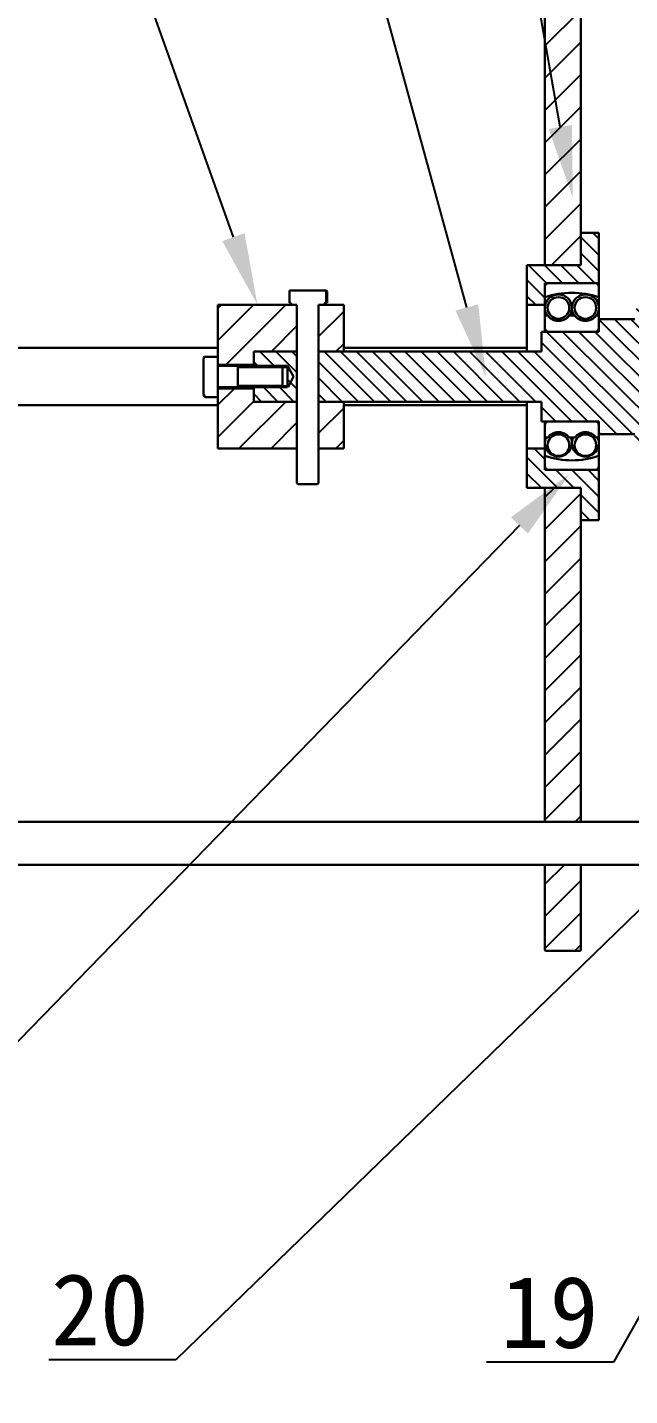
# Model space of a CAD drawing. Header units: millimetres. Extents: x -473 to 6267, y 319 to 3284.
# Drawn here: x 511.3 to 595.1, y 2804.4 to 2995 of the extents above; entities that cross this region are included whole.
import ezdxf
from ezdxf import colors
from ezdxf.entities.mleader import LeaderData, LeaderLine
from ezdxf.math import Vec2, Vec3

# ---------------------------------------------------------------- set-up
doc = ezdxf.new("R2010")
doc.units = ezdxf.units.MM
doc.layers.add('3mm', color=7, linetype='Continuous', lineweight=30)
doc.layers.add('轮廓实线层', color=170, linetype='Continuous')
pattern_1 = [(45, (0, -1039.3188), (-2.245064, 2.245064), [])]
pattern_2 = [(135, (0, -1039.3188), (-1.122532, -1.122532), [])]

msp = doc.modelspace()

# ---------------------------------------------------------------- hatches: boundary and pattern name
at = {"layer": '轮廓实线层'}
h = msp.add_hatch(dxfattribs=at)
h.set_pattern_fill('ANSI31', color=256)
h.set_pattern_definition(pattern_1)
h.paths.add_polyline_path([(588.3, 3026.206, 0.4142136), (588.15, 3026.356), (583.45, 3026.356, 0.4142136), (583.3, 3026.206), (583.3, 3014.359), (588.3, 3014.359)])
h.paths.add_polyline_path([(588.3, 3008.356), (583.3, 3008.356), (583.3, 2961.856), (588.3, 2961.856), (588.3, 2966.356)])
h.paths.add_polyline_path([(588.3, 2930.856), (583.3, 2930.856), (583.3, 2884.356), (588.3, 2884.356)])
h.paths.add_polyline_path([(588.3, 2878.354), (583.3, 2878.354), (583.3, 2866.506, 0.4142136), (583.45, 2866.356), (588.15, 2866.356, 0.4142136), (588.3, 2866.506)])
h = msp.add_hatch(dxfattribs=at)
h.set_pattern_fill('ANSI31', color=256, scale=0.5, angle=90)
h.set_pattern_definition(pattern_2)
h.paths.add_polyline_path([(590.8, 2966.356), (588.3, 2966.356), (588.3, 2961.856), (580.8, 2961.856), (580.8, 2956.356), (583.3, 2956.356), (583.3, 2959.356), (590.8, 2959.356)])
h = msp.add_hatch(dxfattribs=at)
h.set_pattern_fill('ANSI31', color=256)
h.set_pattern_definition(pattern_1)
h.paths.add_polyline_path([(542.8, 2949.856), (548.8, 2949.856), (548.8, 2956.356), (537.8, 2956.356), (537.8, 2948.056), (542.8, 2948.056)])
h.paths.add_polyline_path([(542.8, 2942.856), (542.8, 2944.656), (537.8, 2944.656), (537.8, 2936.356), (548.8, 2936.356), (548.8, 2942.856)])
h = msp.add_hatch(dxfattribs=at)
h.set_pattern_fill('ANSI31', color=256)
h.set_pattern_definition(pattern_1)
h.paths.add_polyline_path([(555.3, 2956.356), (551.8, 2956.356), (551.8, 2949.856), (555.3, 2949.856)])
h.paths.add_polyline_path([(555.3, 2942.856), (551.8, 2942.856), (551.8, 2936.356), (555.3, 2936.356)])
h = msp.add_hatch(dxfattribs=at)
h.set_pattern_fill('ANSI31', color=256, scale=0.5, angle=90)
h.set_pattern_definition(pattern_2)
h.paths.add_polyline_path([(603.8, 2954.356), (598.8, 2954.356), (598.8, 2955.856), (595.8, 2955.856), (595.8, 2954.356), (590.8, 2954.356), (590.8, 2953.106), (590.8, 2952.606), (582.8, 2952.606), (582.8, 2949.856), (551.8, 2949.856), (551.8, 2942.856), (582.8, 2942.856), (582.8, 2940.106), (590.8, 2940.106), (590.8, 2938.356), (595.8, 2938.356), (595.8, 2936.856), (598.8, 2936.856), (598.8, 2938.356), (603.8, 2938.356)])
h = msp.add_hatch(dxfattribs=at)
h.set_pattern_fill('ANSI31', color=256, scale=0.5, angle=90)
h.set_pattern_definition(pattern_2)
h.paths.add_polyline_path([(548.8, 2949.856), (542.8, 2949.856), (542.8, 2947.856), (546.8, 2947.856), (547.5, 2947.856), (547.5, 2944.856), (546.8, 2944.856), (542.8, 2944.856), (542.8, 2942.856), (548.8, 2942.856)])
h = msp.add_hatch(dxfattribs=at)
h.set_pattern_fill('ANSI31', color=256, scale=0.5, angle=90)
h.set_pattern_definition(pattern_2)
h.paths.add_polyline_path([(590.8, 2933.356), (583.3, 2933.356), (583.3, 2936.356), (580.8, 2936.356), (580.8, 2930.856), (588.3, 2930.856), (588.3, 2926.356), (590.8, 2926.356)])

# ---------------------------------------------------------------- linework, layer by layer
at = {"lineweight": -3}
for p, q in [((537.8, 2948.056), (542.8, 2948.056)), ((542.8, 2944.656), (537.8, 2944.656))]:
    msp.add_line(p, q, dxfattribs=at)
for p, q in [((540.582, 2947.656), (546.8, 2947.656)), ((546.8, 2947.656), (547.5, 2947.656)), ((546.8, 2945.056), (540.582, 2945.056)), ((546.8, 2945.056), (547.5, 2945.056))]:
    msp.add_line(p, q)
at = {"layer": '3mm', "lineweight": 30}
for p, q in [((583.3, 3008.356), (583.3, 2961.856)), ((588.3, 3008.356), (588.3, 2961.856)), ((590.8, 2966.356), (588.3, 2966.356)), ((588.3, 2961.856), (588.3, 2966.356)), ((590.8, 2959.356), (590.8, 2966.356)), ((588.3, 2961.856), (580.8, 2961.856)), ((580.8, 2956.356), (580.8, 2961.856)), ((583.3, 2961.856), (588.3, 2961.856)), ((547.763, 2958.343), (547.8, 2958.356)), ((547.763, 2958.343), (547.763, 2956.606)), ((552.8, 2958.356), (547.8, 2958.356)), ((552.8, 2958.356), (552.837, 2958.343)), ((552.837, 2956.606), (552.837, 2958.343)), ((552.837, 2958.343), (553.01, 2958.215)), ((553.01, 2956.606), (553.01, 2958.215)), ((583.3, 2959.356), (590.8, 2959.356)), ((583.3, 2959.356), (583.3, 2956.356)), ((583.3, 2958.856), (583.3, 2957.414)), ((590.3, 2959.356), (583.8, 2959.356)), ((590.8, 2958.856), (590.8, 2959.356)), ((590.8, 2957.414), (590.8, 2958.856)), ((548.8, 2956.356), (537.8, 2956.356)), ((537.8, 2947.856), (537.8, 2956.356)), ((547.865, 2956.606), (547.763, 2956.606)), ((548.115, 2956.356), (547.865, 2956.606)), ((548.8, 2956.356), (548.115, 2956.356)), ((548.8, 2956.356), (548.8, 2931.506)), ((548.8, 2949.856), (548.8, 2956.356)), ((552.485, 2956.356), (551.8, 2956.356)), ((551.8, 2931.506), (551.8, 2956.356)), ((551.8, 2956.356), (551.8, 2949.856)), ((555.3, 2956.356), (551.8, 2956.356)), ((552.735, 2956.606), (552.485, 2956.356)), ((552.837, 2956.606), (552.735, 2956.606)), ((553.01, 2956.606), (552.837, 2956.606)), ((555.3, 2956.356), (555.3, 2949.856)), ((580.8, 2956.356), (583.3, 2956.356)), ((580.8, 2956.356), (580.8, 2949.856)), ((583.3, 2954.856), (583.3, 2956.356)), ((590.8, 2957.414), (590.8, 2954.856)), ((583.681, 2954.856), (583.3, 2954.856)), ((583.3, 2954.856), (583.3, 2953.106)), ((583.392, 2955.338), (583.303, 2954.856)), ((587.431, 2954.856), (586.669, 2954.856)), ((587.047, 2954.856), (586.959, 2955.338)), ((587.142, 2955.338), (587.053, 2954.856)), ((590.8, 2954.856), (590.419, 2954.856)), ((590.797, 2954.856), (590.709, 2955.338)), ((590.8, 2953.106), (590.8, 2954.856)), ((590.8, 2954.356), (590.8, 2952.606)), ((595.8, 2954.356), (590.8, 2954.356)), ((582.8, 2952.606), (582.8, 2949.856)), ((590.8, 2952.606), (582.8, 2952.606)), ((583.3, 2952.606), (583.3, 2953.106)), ((583.8, 2952.606), (590.3, 2952.606)), ((537.8, 2950.356), (508.3, 2950.356)), ((580.8, 2950.356), (555.3, 2950.356)), ((535.8, 2948.856), (535.937, 2949.092)), ((535.8, 2948.856), (535.8, 2943.856)), ((537.8, 2949.092), (535.937, 2949.092)), ((548.8, 2949.856), (542.8, 2949.856)), ((542.8, 2947.856), (542.8, 2949.856)), ((548.8, 2942.856), (548.8, 2949.856)), ((555.3, 2949.856), (551.8, 2949.856)), ((582.8, 2949.856), (551.8, 2949.856)), ((551.8, 2949.856), (551.8, 2942.856)), ((542.8, 2947.856), (546.8, 2947.856)), ((542.8, 2947.856), (546.8, 2947.856)), ((547.5, 2947.856), (547.5, 2944.856)), ((537.8, 2936.356), (537.8, 2944.856)), ((546.8, 2944.856), (542.8, 2944.856)), ((542.8, 2942.856), (542.8, 2944.856)), ((546.8, 2944.856), (542.8, 2944.856)), ((535.937, 2943.62), (535.8, 2943.856)), ((536.023, 2943.485), (535.937, 2943.62)), ((537.8, 2943.485), (536.023, 2943.485)), ((542.8, 2942.856), (548.8, 2942.856)), ((548.8, 2936.356), (548.8, 2942.856)), ((551.8, 2942.856), (555.3, 2942.856)), ((551.8, 2942.856), (551.8, 2936.356)), ((551.8, 2942.856), (582.8, 2942.856)), ((555.3, 2942.856), (555.3, 2936.356)), ((580.8, 2942.856), (580.8, 2936.356)), ((582.8, 2942.856), (582.8, 2940.106)), ((508.3, 2942.356), (537.8, 2942.356)), ((555.3, 2942.356), (580.8, 2942.356)), ((582.8, 2940.106), (590.8, 2940.106)), ((583.3, 2939.606), (583.3, 2940.106)), ((583.3, 2939.606), (583.3, 2937.856)), ((590.3, 2940.106), (583.8, 2940.106)), ((590.8, 2940.106), (590.8, 2938.356)), ((590.8, 2937.856), (590.8, 2939.606)), ((583.3, 2937.856), (583.681, 2937.856)), ((583.3, 2936.356), (583.3, 2937.856)), ((586.669, 2937.856), (587.431, 2937.856)), ((590.419, 2937.856), (590.8, 2937.856)), ((590.8, 2938.356), (595.8, 2938.356)), ((590.8, 2937.856), (590.8, 2935.299)), ((537.8, 2936.356), (548.8, 2936.356)), ((551.8, 2936.356), (555.3, 2936.356)), ((583.3, 2936.356), (580.8, 2936.356)), ((580.8, 2930.856), (580.8, 2936.356)), ((583.3, 2936.356), (583.3, 2933.356)), ((583.3, 2935.299), (583.3, 2933.856)), ((590.8, 2933.856), (590.8, 2935.299)), ((590.8, 2933.356), (583.3, 2933.356)), ((583.8, 2933.356), (590.3, 2933.356)), ((590.8, 2933.356), (590.8, 2933.856)), ((590.8, 2926.356), (590.8, 2933.356)), ((548.95, 2931.356), (548.8, 2931.506)), ((551.65, 2931.356), (548.95, 2931.356)), ((551.8, 2931.506), (551.65, 2931.356)), ((580.8, 2930.856), (588.3, 2930.856)), ((588.3, 2930.856), (583.3, 2930.856)), ((583.3, 2930.856), (583.3, 2884.356)), ((588.3, 2930.856), (588.3, 2884.356)), ((588.3, 2926.356), (588.3, 2930.856)), ((588.3, 2926.356), (590.8, 2926.356)), ((872.3, 2884.354), (458.3, 2884.354)), ((583.3, 2884.356), (588.3, 2884.356)), ((583.3, 2884.354), (583.3, 2884.356)), ((588.3, 2884.354), (588.3, 2884.356)), ((458.3, 2878.354), (872.3, 2878.354)), ((588.3, 2878.356), (583.3, 2878.356)), ((583.3, 2878.356), (583.3, 2866.506)), ((588.3, 2878.356), (588.3, 2866.506)), ((583.45, 2866.356), (588.15, 2866.356))]:
    msp.add_line(p, q, dxfattribs=at)
at = {"layer": '3mm'}
for p, q in [((537.8, 2947.856), (537.8, 2944.856)), ((537.8, 2947.856), (542.8, 2947.856)), ((540.582, 2947.856), (540.582, 2944.856)), ((546.8, 2947.856), (546.8, 2944.856)), ((547.5, 2947.856), (546.8, 2947.856)), ((547.5, 2947.856), (548.3, 2946.356)), ((548.3, 2946.356), (547.55, 2944.856)), ((537.8, 2944.856), (542.8, 2944.856)), ((547.5, 2944.856), (546.8, 2944.856))]:
    msp.add_line(p, q, dxfattribs=at)
at = {"layer": '3mm', "lineweight": 30}
for centre in [(585.175, 2955.916), (588.925, 2955.916), (585.175, 2936.797), (588.925, 2936.797)]:
    msp.add_circle(centre, 1.504, dxfattribs=at)
for centre, radius, start, end in [((583.8, 2958.856), 0.5, 90, 180), ((587.05, 2946.356), 11.676, 71.26609, 108.73391), ((585.175, 2955.916), 1.875, 325.58211, 214.41789), ((588.925, 2955.916), 1.875, 325.58211, 214.41789), ((590.3, 2958.856), 0.5, 0, 90), ((585.175, 2955.981), 1.87, 216.98488, 323.01512), ((588.925, 2955.981), 1.87, 216.98488, 323.01512), ((583.8, 2953.106), 0.5, 180, 270), ((590.3, 2953.106), 0.5, 270, 0), ((583.8, 2939.606), 0.5, 90, 180), ((590.3, 2939.606), 0.5, 0, 90), ((585.175, 2937.096), 1.875, 156.06981, 270), ((585.175, 2936.731), 1.87, 36.98488, 143.01512), ((585.175, 2937.096), 1.875, 270, 23.93019), ((588.925, 2937.096), 1.875, 156.06981, 270), ((588.925, 2936.731), 1.87, 36.98488, 143.01512), ((588.925, 2937.096), 1.875, 270, 23.93019), ((587.05, 2946.356), 11.676, 251.26609, 288.73391), ((583.8, 2933.856), 0.5, 180, 270), ((590.3, 2933.856), 0.5, 270, 0), ((583.45, 2866.506), 0.15, 180, 270), ((588.15, 2866.506), 0.15, 270, 0)]:
    msp.add_arc(centre, radius, start, end, dxfattribs=at)

# ---------------------------------------------------------------- leaders
ml = msp.add_multileader_mtext('Standard')
ml.set_content('2', color=256)
ml.set_leader_properties()
ml.build(insert=Vec2(0, 0))
ml.multileader.update_dxf_attribs({"text_left_attachment_type": 5, "text_right_attachment_type": 5, "dogleg_length": 0.36, "arrow_head_size": 10})
ctx = ml.context
ctx.base_point, ctx.char_height, ctx.arrow_head_size, ctx.plane_origin = Vec3(487.234, 3083.142), 10, 10, Vec3(543.3, 2956.356)
ctx.left_attachment, ctx.right_attachment = 5, 5
notes = []
notes.append((ctx, [(0, (1, 1, 0), (498.261, 3083.142), (-1, 0), 0.36, [(0, [(543.3, 2956.356)], 0, [])])]))
ctx.mtext.insert, ctx.mtext.flow_direction = Vec3(489.234, 3095.142), 5
ml = msp.add_multileader_mtext('Standard')
ml.set_content('3', color=256)
ml.set_leader_properties()
ml.build(insert=Vec2(0, 0))
ml.multileader.update_dxf_attribs({"text_left_attachment_type": 5, "text_right_attachment_type": 5, "dogleg_length": 0.36, "arrow_head_size": 10})
ctx = ml.context
ctx.base_point, ctx.char_height, ctx.arrow_head_size, ctx.plane_origin = Vec3(526.685, 3082.962), 10, 10, Vec3(575.077, 2946.338)
ctx.left_attachment, ctx.right_attachment = 5, 5
notes.append((ctx, [(0, (1, 1, 0), (537.711, 3082.962), (-1, 0), 0.36, [(0, [(575.077, 2946.338)], 0, [])])]))
ctx.mtext.insert, ctx.mtext.flow_direction = Vec3(528.685, 3094.962), 5
ml = msp.add_multileader_mtext('Standard')
ml.set_content('4', color=256)
ml.set_leader_properties()
ml.build(insert=Vec2(0, 0))
ml.multileader.update_dxf_attribs({"text_left_attachment_type": 5, "text_right_attachment_type": 5, "dogleg_length": 0.36, "arrow_head_size": 10})
ctx = ml.context
ctx.base_point, ctx.char_height, ctx.arrow_head_size, ctx.plane_origin = Vec3(556.678, 3081.402), 10, 10, Vec3(588.3, 2960.821)
ctx.left_attachment, ctx.right_attachment = 5, 5
notes.append((ctx, [(0, (1, 1, 0), (567.705, 3081.402), (-1, 0), 0.36, [(0, [(587.179, 2971.27)], 0, [])])]))
ctx.mtext.insert, ctx.mtext.flow_direction = Vec3(558.678, 3093.402), 5
ml = msp.add_multileader_mtext('Standard')
ml.set_content('5', color=256)
ml.set_leader_properties()
ml.build(insert=Vec2(0, 0))
ml.multileader.update_dxf_attribs({"text_left_attachment_type": 5, "text_right_attachment_type": 5, "dogleg_length": 0.36, "arrow_head_size": 10})
ctx = ml.context
ctx.base_point, ctx.char_height, ctx.arrow_head_size, ctx.plane_origin = Vec3(580.365, 3082.605), 10, 10, Vec3(601.827, 2970.158)
ctx.left_attachment, ctx.right_attachment = 5, 5
notes.append((ctx, [(0, (1, 1, 0), (591.391, 3082.605), (-1, 0), 0.36, [(0, [(601.827, 2970.158)], 0, [])])]))
ctx.mtext.insert, ctx.mtext.flow_direction = Vec3(582.365, 3094.605), 5
ml = msp.add_multileader_mtext('Standard')
ml.set_content('21', color=256)
ml.set_leader_properties()
ml.build(insert=Vec2(0, 0))
ml.multileader.update_dxf_attribs({"text_left_attachment_type": 5, "text_right_attachment_type": 5, "dogleg_length": 0.36, "arrow_head_size": 10})
ctx = ml.context
ctx.base_point, ctx.char_height, ctx.arrow_head_size, ctx.plane_origin = Vec3(445.451, 2805.544), 10, 10, Vec3(586.713, 2932.786)
ctx.left_attachment, ctx.right_attachment = 5, 5
notes.append((ctx, [(0, (1, 1, 0), (463.144, 2805.544), (-1, 0), 0.36, [(0, [(586.713, 2932.786)], 0, [])])]))
ctx.mtext.insert, ctx.mtext.flow_direction = Vec3(447.451, 2817.544), 5
ml = msp.add_multileader_mtext('Standard')
ml.set_content('20', color=256)
ml.set_leader_properties()
ml.build(insert=Vec2(0, 0))
ml.multileader.update_dxf_attribs({"text_left_attachment_type": 5, "text_right_attachment_type": 5, "dogleg_length": 0.36, "arrow_head_size": 10})
ctx = ml.context
ctx.base_point, ctx.char_height, ctx.arrow_head_size, ctx.plane_origin = Vec3(512.576, 2809.425), 10, 10, Vec3(652.772, 2926.852)
ctx.left_attachment, ctx.right_attachment = 5, 5
notes.append((ctx, [(0, (1, 1, 0), (531.936, 2809.425), (-1, 0), 0.36, [(0, [(652.772, 2926.852)], 0, [])])]))
ctx.mtext.insert, ctx.mtext.flow_direction = Vec3(514.576, 2821.425), 5
ml = msp.add_multileader_mtext('Standard')
ml.set_content('19', color=256)
ml.set_leader_properties()
ml.build(insert=Vec2(0, 0))
ml.multileader.update_dxf_attribs({"text_left_attachment_type": 5, "text_right_attachment_type": 5, "dogleg_length": 0.36, "arrow_head_size": 10})
ctx = ml.context
ctx.base_point, ctx.char_height, ctx.arrow_head_size, ctx.plane_origin = Vec3(575.136, 2809.073), 10, 10, Vec3(654.831, 2914.161)
ctx.left_attachment, ctx.right_attachment = 5, 5
notes.append((ctx, [(0, (1, 1, 0), (592.829, 2809.073), (-1, 0), 0.36, [(0, [(654.209, 2918.319)], 0, [])])]))
ctx.mtext.insert, ctx.mtext.flow_direction = Vec3(577.136, 2821.073), 5
for ctx, leaders in notes:
    for number, flags, end, landing, length, lines in leaders:
        leader = LeaderData()
        leader.index, (leader.has_last_leader_line, leader.has_dogleg_vector, leader.attachment_direction) = number, flags
        leader.last_leader_point, leader.dogleg_vector, leader.dogleg_length = Vec3(end), Vec3(landing), length
        for number, points, colour, breaks in lines:
            line = LeaderLine()
            line.index, line.vertices, line.color, line.breaks = number, Vec3.list(points), colors.encode_raw_color(colour), breaks
            leader.lines.append(line)
        ctx.leaders.append(leader)

doc.saveas('drawing.dxf')
